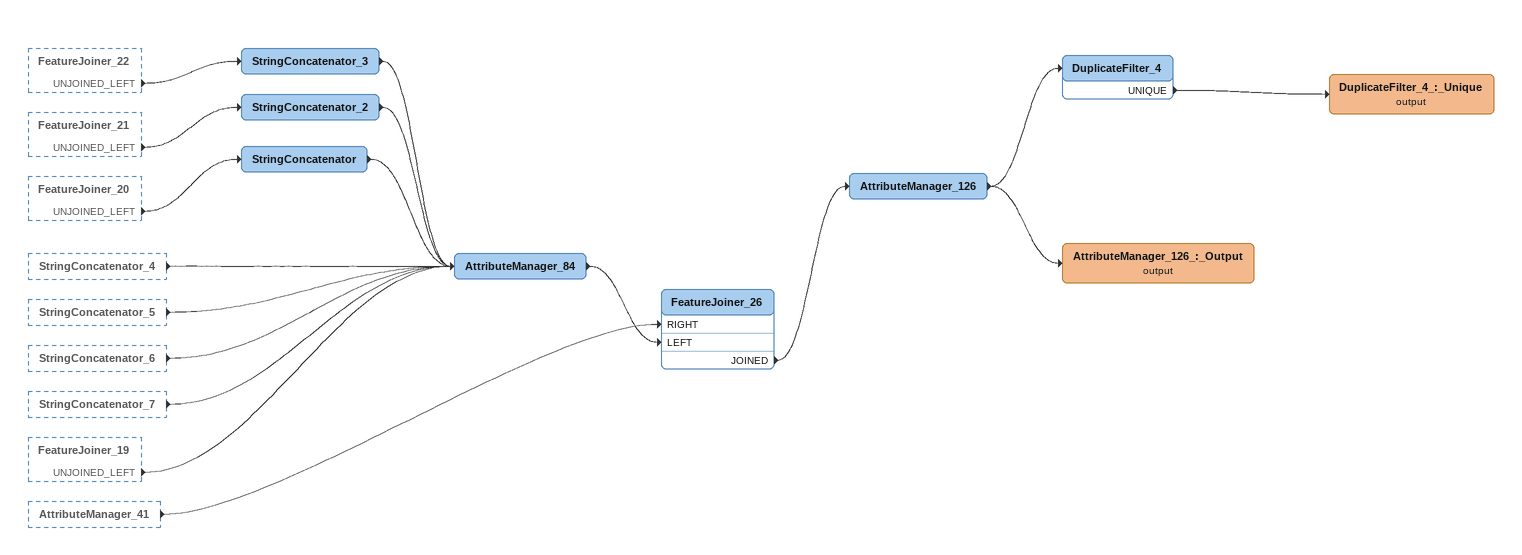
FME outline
FeatureJoiner_22 [outside]
    UNJOINED_LEFT -> StringConcatenator_3
FeatureJoiner_21 [outside]
    UNJOINED_LEFT -> StringConcatenator_2
FeatureJoiner_20 [outside]
    UNJOINED_LEFT -> StringConcatenator
StringConcatenator_4 [outside]
    -> AttributeManager_84
StringConcatenator_5 [outside]
    -> AttributeManager_84
StringConcatenator_6 [outside]
    -> AttributeManager_84
StringConcatenator_7 [outside]
    -> AttributeManager_84
FeatureJoiner_19 [outside]
    UNJOINED_LEFT -> AttributeManager_84
AttributeManager_41 [outside]
    -> FeatureJoiner_26 [RIGHT]
StringConcatenator_3
    -> AttributeManager_84
StringConcatenator_2
    -> AttributeManager_84
StringConcatenator
    -> AttributeManager_84
AttributeManager_84
    -> FeatureJoiner_26 [LEFT]
FeatureJoiner_26
    JOINED -> AttributeManager_126
AttributeManager_126
    -> DuplicateFilter_4
    -> AttributeManager_126_:_Output (output)
DuplicateFilter_4
    UNIQUE -> DuplicateFilter_4_:_Unique (output)
DuplicateFilter_4_:_Unique (output)
AttributeManager_126_:_Output (output)
